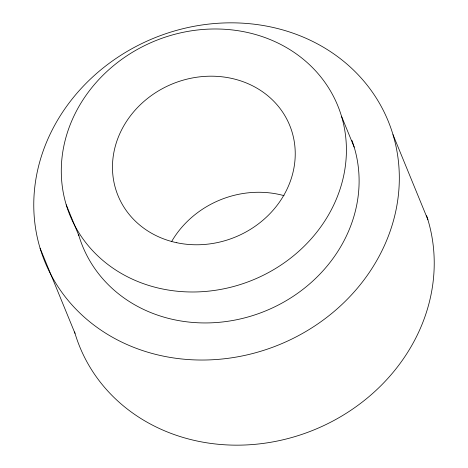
<?xml version="1.0" encoding="UTF-8"?>
<svg xmlns="http://www.w3.org/2000/svg" width="468" height="468" viewBox="0 0 468 468"><rect width="100%" height="100%" fill="white"/><g stroke="black" fill="none" stroke-linecap="round" stroke-linejoin="round"><path stroke-width="0.7" d="M393.003 134.661A185.509 165.584 -22.3 0 1 169.568 357.306A185.509 165.584 -22.3 0 1 87.06 82.339A185.509 165.584 -22.3 0 1 393.003 134.661L427.916 219.79M341.488 116.199A144.7 129.156 -22.3 0 1 167.205 289.862A144.7 129.156 -22.3 0 1 102.855 75.389A144.7 129.156 -22.3 0 1 341.488 116.199L354.182 147.157M66.21 204.768L78.905 235.72M40.084 248.21L74.997 333.339M426.617 215.689A185.509 165.584 -22.3 0 1 300.62 434.819A185.509 165.584 -22.3 0 1 74.593 331.964M351.913 140.365A144.7 129.156 -22.3 0 1 256.745 314.25A144.7 129.156 -22.3 0 1 78.501 234.351M171.68 241.435A92.758 82.795 -22.3 0 1 284.058 195.665M176.822 242.74A92.758 82.795 -22.3 0 0 292.968 135.316A92.758 82.795 -22.3 0 0 141.757 103.393A92.758 82.795 -22.3 0 0 176.822 242.74"/></g></svg>
